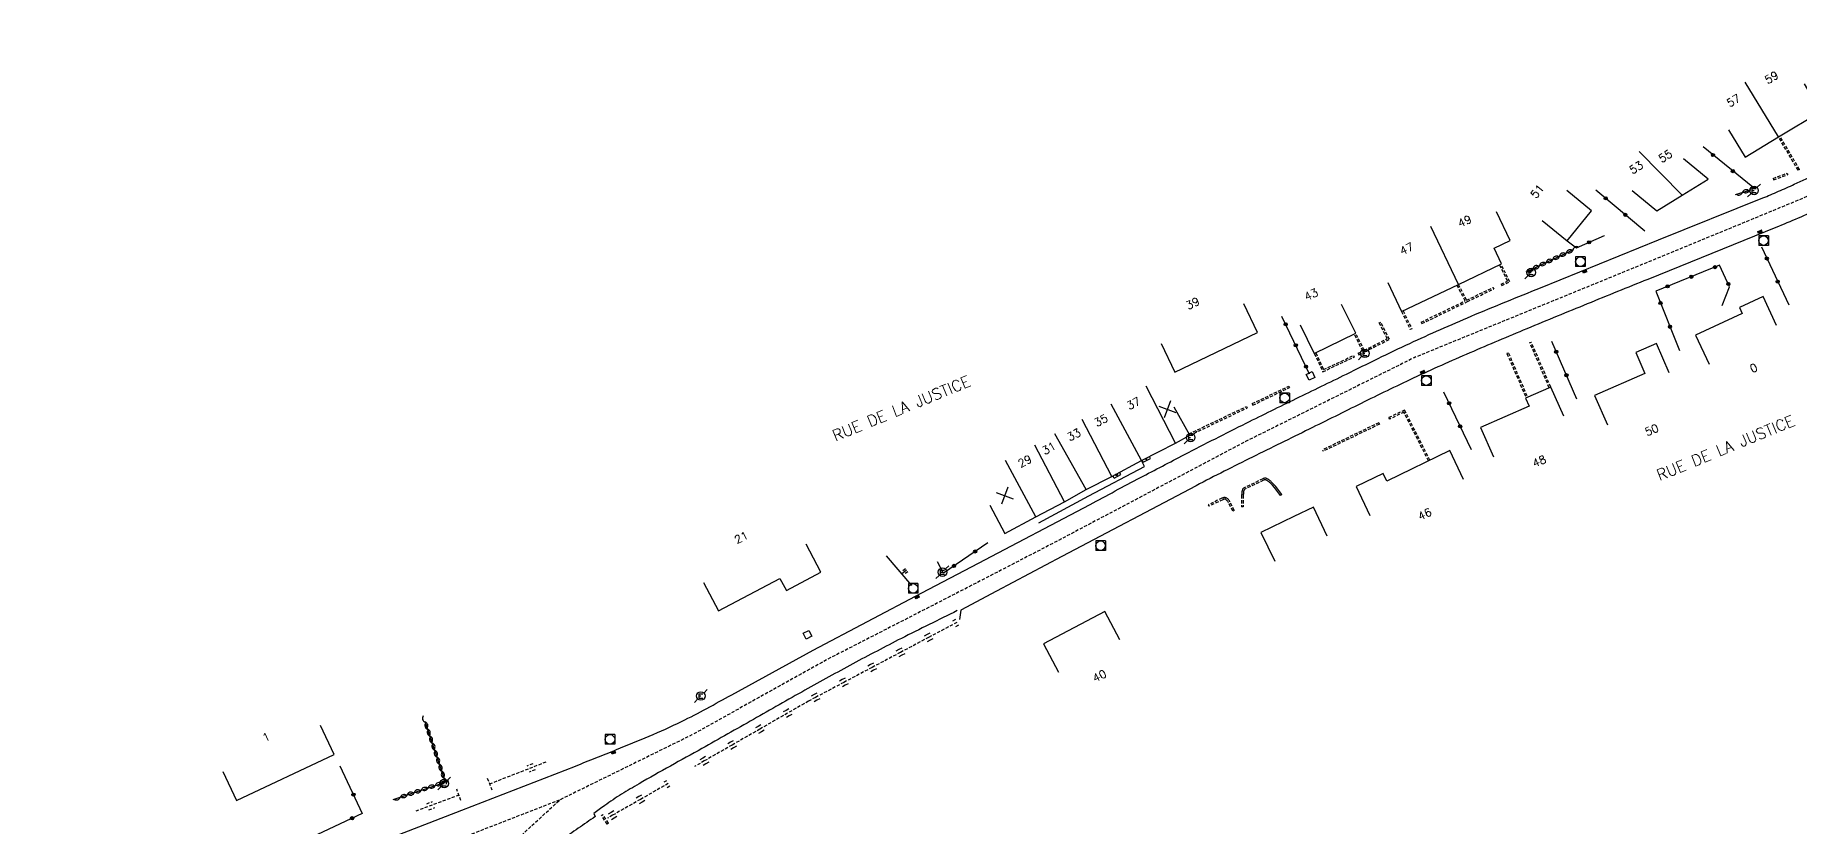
# Model space of a CAD drawing. Header units: millimetres. Extents: x 109000 to 110000, y 146999 to 148000.
# Drawn here: x 109297.2 to 109572.7, y 147578.2 to 147701.8 of the extents above; entities that cross this region are included whole.
import ezdxf
from ezdxf.enums import TextEntityAlignment as Align

# ---------------------------------------------------------------- set-up
doc = ezdxf.new("R2010")
doc.units = ezdxf.units.MM
doc.linetypes.add('DASHED', pattern=[0.75, 0.5, -0.25])
doc.layers.get('0').update_dxf_attribs({"linetype": 'CONTINUOUS'})
for name, color, linetype in [('W0001', 6, 'DASHED'), ('W0008', 7, 'CONTINUOUS'), ('W0100', 7, 'CONTINUOUS'), ('W0112', 1, 'DASHED'), ('W0211', 2, 'CONTINUOUS'), ('W0220', 5, 'DASHED'), ('W0310', 3, 'CONTINUOUS'), ('W0322', 7, 'CONTINUOUS'), ('W0400', 7, 'CONTINUOUS'), ('W0420', 7, 'CONTINUOUS'), ('W0471', 7, 'CONTINUOUS'), ('W0989', 7, 'CONTINUOUS'), ('W0991', 7, 'CONTINUOUS'), ('W1102', 7, 'CONTINUOUS')]:
    doc.layers.add(name, color=color, linetype=linetype)
doc.styles.get("Standard").update_dxf_attribs({"font": 'romans.shx', "width": 0.85})

# ---------------------------------------------------------------- blocks, each defined once
blk = doc.blocks.new('T471')
for p, q in [((-0.333334, 0.333334), (-0.333334, -0.333334)), ((-0.333334, 0.333334), (0.333334, 0.333334)), ((-0.333334, 0), (0, 0)), ((0.500001, 0.500001), (1.000002, 1.000002)), ((-0.500001, -0.500001), (-1.000002, -1.000002)), ((-0.333334, -0.333334), (0.333334, -0.333334))]:
    blk.add_line(p, q)
blk.add_ellipse((0, 0), major_axis=(0.471405, 0.471405), ratio=1, start_param=5.4977871438, end_param=11.780972451)
blk = doc.blocks.new('T400')
for p, q in [((-0.15, 0.3), (0.15, 0.3)), ((-0.15, -0.25), (-0.15, 0.3)), ((-0.15, 0.15), (0.15, 0.15)), ((-0.15, 0), (0.15, 0)), ((0.15, 0.3), (0.15, -0.25)), ((-0.15, -0.15), (0.15, -0.15)), ((-0.15, -0.25), (-0.15, -0.3)), ((-0.15, -0.3), (0.15, -0.3)), ((0.15, -0.3), (0.15, -0.25))]:
    blk.add_line(p, q)
blk = doc.blocks.new('T420')
for p, q in [((0.75, 0.75), (-0.75, 0.75)), ((-0.75, 0.75), (-0.75, -0.75)), ((0.75, 0.75), (0.75, -0.75)), ((0.75, -0.75), (-0.75, -0.75))]:
    blk.add_line(p, q)
blk.add_ellipse((0, 0), major_axis=(-0.53, 0.53), ratio=1, start_param=3.926991, end_param=10.210176)
blk = doc.blocks.new('t112o')
at = {"color": 0, "linetype": 'Continuous'}
for p, q in [((-0.5, 0.5), (0.5, 0.5)), ((-0.5, -0.5), (-0.5, 0.5)), ((0.5, 0.5), (0.5, -0.5)), ((0.5, -0.5), (-0.5, -0.5))]:
    blk.add_line(p, q, dxfattribs=at)
blk = doc.blocks.new('t211o')
at = {"color": 0, "linetype": 'Continuous'}
for p, q in [((-0.29, 0.5), (-0.29, 0)), ((0, 1), (0, 0)), ((0.29, 0.5), (0.29, 0))]:
    blk.add_line(p, q, dxfattribs=at)
blk = doc.blocks.new('t322o')
at = {"color": 0, "linetype": 'Continuous'}
for radius in [0.25, 0.15]:
    blk.add_circle((0, 0), radius, dxfattribs=at)
blk = doc.blocks.new('t310o')
at = {"color": 0, "linetype": 'Continuous'}
for centre, start, end in [((-0.5, 0.38), 216.8699, 323.1304), ((0.5, -0.37), 36.8699, 143.1303)]:
    blk.add_arc(centre, 0.625, start, end, dxfattribs=at)
blk = doc.blocks.new('t991o')
at = {"color": 0, "linetype": 'Continuous'}
for p, q in [((-1, 1), (1, -1)), ((-1, -1), (1, 1))]:
    blk.add_line(p, q, dxfattribs=at)

msp = doc.modelspace()

# ---------------------------------------------------------------- linework, layer by layer
at = {"layer": 'W0001', "flags": 128}
msp.add_lwpolyline([(109939.29, 147943.95), (109930.72, 147934.69), (109922.32, 147925.4), (109913.15, 147915.7), (109902.15, 147904.43), (109895.92, 147898.63), (109877.99, 147882.17), (109864.36, 147869.77), (109846.23, 147853.48), (109840, 147848.08), (109824.44, 147835.25), (109815.01, 147828.58), (109793.08, 147814.75), (109779.11, 147806.35), (109751.85, 147790.19), (109734.19, 147779.96), (109717.39, 147770.03), (109705.33, 147763.13), (109685.5, 147751.1), (109675.19, 147745.04), (109650.68, 147729.8), (109621.88, 147709.08), (109596.12, 147689.75), (109588.79, 147684.51), (109583.12, 147680.98), (109573.33, 147676.38), (109552.66, 147667.85), (109512.47, 147651.42), (109486.14, 147638.32), (109456.52, 147622.66), (109441.72, 147615), (109421.29, 147604.53), (109399.68, 147592.5), (109379.04, 147582.34), (109379.04, 147582.34), (109379.04, 147582.34)], dxfattribs=at)
at = {"layer": 'W0001'}
msp.add_lwpolyline([(109329.52, 147536.65), (109379.04, 147582.34), (109337.56, 147566.23), (109333.58, 147564.5), (109327.95, 147561.78), (109322.21, 147557.97), (109318.55, 147555.03), (109314.65, 147551.31), (109310.23, 147546.06), (109307.35, 147541.78), (109304.94, 147537.59), (109301.8, 147531.29), (109298.88, 147524.69), (109297.16, 147518.73)], dxfattribs=at)
at = {"layer": 'W0008', "flags": 128}
for points in [[(109575.9, 147674.75, -0.0051), (109572.45, 147673.22, -0.0058), (109568.96, 147671.76), (109548.96, 147663.67, 0.0007), (109539.52, 147659.83, 0.0017), (109530.1, 147655.96, 0.0037), (109521.18, 147652.18, 0.0071), (109512.34, 147648.22, 0.0055), (109504.2, 147644.28, -0.000016), (109496.09, 147640.26, 0.0001), (109487.24, 147635.9, 0.0064), (109478.44, 147631.43), (109457.46, 147620.39), (109447.29, 147614.97), (109441.7, 147612.02), (109441.51, 147610.54), (109441.51, 147610.54)], [(109349.67, 147575.29), (109363.75, 147580.73), (109381.5, 147587.65, 0.0022), (109384.71, 147588.92, 0.0009), (109387.91, 147590.21, 0.0047), (109393.04, 147592.32, 0.0133), (109398.08, 147594.61, 0.0098), (109402.02, 147596.65, 0.0014), (109405.92, 147598.78), (109418.65, 147605.74), (109435.59, 147614.7), (109444.44, 147619.35), (109461.87, 147628.52, 0.0012), (109465.8, 147630.61, -0.0006), (109469.74, 147632.7, -0.0013), (109473.18, 147634.51, -0.0011), (109476.63, 147636.31, -0.0017), (109481.45, 147638.78, -0.002), (109486.28, 147641.22, -0.0022), (109494.09, 147645.06, 0.0005), (109501.91, 147648.87, -0.0006), (109506.85, 147651.3, -0.0041), (109511.81, 147653.67, -0.0052), (109516.6, 147655.84, -0.0044), (109521.42, 147657.93, -0.003), (109526.82, 147660.16, -0.000065), (109532.24, 147662.35), (109550.66, 147669.84), (109566.92, 147676.38, 0.0075), (109569.4, 147677.42, 0.003), (109571.86, 147678.52, 0.0036), (109575.53, 147680.2, 0.0086)], [(109441.14, 147611.92, 0.0009), (109436.77, 147609.76, 0.0028), (109432.41, 147607.58, 0.0058), (109424.84, 147603.61, 0.0041), (109417.36, 147599.49, 0.0016), (109409.31, 147594.94, -0.002), (109401.27, 147590.39, -0.000074), (109396.35, 147587.65, 0.0045), (109391.44, 147584.87, 0.0079), (109388.72, 147583.24, 0.0161), (109386.09, 147581.49, 0.0051), (109385.22, 147580.85, 0.0017), (109384.37, 147580.21), (109384.6, 147579.76, 0.0007), (109381.95, 147577.92, 0.002), (109379.3, 147576.07, 0.0037), (109376.11, 147573.78, 0.0044), (109372.96, 147571.44, 0.0086), (109366.33, 147566.23, 0.0055), (109359.85, 147560.84, 0.003), (109353.98, 147555.78, 0.0017), (109348.15, 147550.67), (109338.38, 147542.05), (109338.09, 147542.34)]]:
    msp.add_lwpolyline(points, format="xyb", dxfattribs=at)
msp.add_lwpolyline([(109453.87, 147625.66), (109461.69, 147629.87), (109470.38, 147634.43), (109469.9, 147635.36), (109469.9, 147635.36)], dxfattribs=at)
at = {"layer": 'W0100'}
for p, q in [((109470.19, 147635.09), (109470.02, 147635.43)), ((109470.19, 147635.09), (109471.34, 147635.69)), ((109470.6, 147635.72), (109470.52, 147635.53)), ((109470.77, 147635.39), (109470.6, 147635.72)), ((109470.6, 147635.72), (109470.8, 147635.67)), ((109471.34, 147635.69), (109471.17, 147636.02)), ((109465.62, 147632.63), (109465.43, 147632.98)), ((109465.62, 147632.63), (109466.68, 147633.2)), ((109465.96, 147633.27), (109465.9, 147633)), ((109466.15, 147632.91), (109465.96, 147633.27)), ((109465.96, 147633.27), (109466.22, 147633.17)), ((109466.68, 147633.2), (109466.49, 147633.55))]:
    msp.add_line(p, q, dxfattribs=at)
at = {"layer": 'W0100', "flags": 128}
for points in [[(109561.57, 147687.03), (109564.18, 147682.76), (109569.39, 147685.93), (109576, 147689.91), (109573.43, 147694.2), (109573.43, 147694.2)], [(109546.52, 147677.55), (109550.38, 147674.38), (109554.34, 147676.8), (109558.42, 147679.34), (109554.55, 147682.51), (109554.55, 147682.51)], [(109532.5, 147672.86), (109536.37, 147669.69), (109540.21, 147674.38), (109536.33, 147677.55), (109536.33, 147677.55)], [(109508.38, 147663.18), (109510.52, 147658.66), (109519.4, 147662.88), (109526.13, 147666.08), (109524.97, 147668.52), (109527.51, 147669.72), (109525.36, 147674.24), (109525.36, 147674.24)], [(109472.97, 147653.67), (109475.13, 147649.16), (109488.04, 147655.37), (109485.87, 147659.87), (109485.87, 147659.87)], [(109494.71, 147656.58), (109496.9, 147652.09), (109503.36, 147655.24), (109501.17, 147659.73), (109501.17, 147659.73)], [(109569.1, 147656.45), (109566.98, 147660.98), (109563.32, 147659.26), (109563.73, 147658.36), (109556.43, 147654.96), (109558.55, 147650.43), (109558.55, 147650.43)], [(109552.33, 147649.08), (109550.35, 147653.67), (109547.11, 147652.26), (109548.54, 147648.96), (109540.65, 147645.54), (109542.67, 147640.96), (109542.67, 147640.96)], [(109535.86, 147642.29), (109533.82, 147646.85), (109529.89, 147645.11), (109530.44, 147643.85), (109522.86, 147640.54), (109524.86, 147635.96), (109524.86, 147635.96)], [(109446.23, 147628.41), (109448.58, 147623.99), (109453.39, 147626.56), (109457.89, 147628.92), (109461.28, 147630.82), (109465.28, 147632.9), (109469.9, 147635.36), (109475.2, 147638.08), (109477.44, 147639.31), (109475.03, 147643.69), (109475.03, 147643.69)], [(109520.21, 147632.41), (109518.06, 147636.92), (109508.21, 147632.17), (109507.66, 147633.33), (109503.42, 147631.3), (109505.58, 147626.79), (109505.58, 147626.79)], [(109498.93, 147623.58), (109496.76, 147628.09), (109493.71, 147626.62), (109488.54, 147624.14), (109490.71, 147619.63), (109490.71, 147619.63)], [(109401.52, 147616.33), (109403.85, 147611.9), (109413.45, 147616.94), (109414.45, 147615.05), (109419.86, 147617.91), (109417.53, 147622.33), (109417.53, 147622.33)], [(109466.53, 147607.35), (109464.2, 147611.78), (109454.61, 147606.74), (109456.93, 147602.31), (109456.93, 147602.31)]]:
    msp.add_lwpolyline(points, dxfattribs=at)
at = {"layer": 'W0100'}
msp.add_lwpolyline([(109326.45, 147586.78), (109328.58, 147582.26), (109343.83, 147589.45), (109341.7, 147593.97)], dxfattribs=at)
at = {"layer": 'W0112'}
for p, q in [((109572.45, 147680.7), (109569.38, 147685.93)), ((109572.67, 147680.83), (109569.6, 147686.06)), ((109572.67, 147680.83), (109572.45, 147680.7)), ((109568.54, 147679.44), (109570.77, 147680.27)), ((109568.54, 147679.44), (109568.63, 147679.21)), ((109568.63, 147679.21), (109570.85, 147680.03)), ((109570.77, 147680.27), (109570.85, 147680.03)), ((109527.09, 147663.4), (109525.83, 147665.94)), ((109527.42, 147663.28), (109526.06, 147666.04)), ((109520.47, 147660.31), (109519.17, 147662.77)), ((109520.69, 147660.42), (109519.4, 147662.88)), ((109520.69, 147660.42), (109524.8, 147662.38)), ((109520.81, 147660.2), (109524.91, 147662.16)), ((109524.8, 147662.38), (109524.91, 147662.16)), ((109526.06, 147662.92), (109527.09, 147663.4)), ((109526.06, 147662.92), (109526.17, 147662.69)), ((109526.17, 147662.69), (109527.42, 147663.28)), ((109510.75, 147658.77), (109512.11, 147655.96)), ((109513.58, 147656.98), (109520.47, 147660.31)), ((109513.69, 147656.75), (109520.81, 147660.2)), ((109507.05, 147656.87), (109507.28, 147656.98)), ((109508.29, 147654.41), (109507.05, 147656.87)), ((109508.62, 147654.3), (109507.28, 147656.98)), ((109510.52, 147658.66), (109511.88, 147655.85)), ((109512.11, 147655.96), (109511.88, 147655.85)), ((109513.58, 147656.98), (109513.69, 147656.75)), ((109504.47, 147652.47), (109503.14, 147655.13)), ((109504.7, 147652.57), (109503.36, 147655.24)), ((109504.7, 147652.57), (109508.29, 147654.41)), ((109504.81, 147652.35), (109508.62, 147654.3)), ((109530.55, 147653.78), (109530.78, 147653.88)), ((109533.59, 147646.75), (109530.55, 147653.78)), ((109533.82, 147646.85), (109530.78, 147653.88)), ((109496.9, 147652.09), (109498.23, 147649.24)), ((109497.12, 147652.2), (109498.35, 147649.58)), ((109498.23, 147649.24), (109503.1, 147651.53)), ((109498.35, 147649.58), (109503, 147651.76)), ((109503, 147651.76), (109503.1, 147651.53)), ((109503.74, 147652.13), (109504.47, 147652.47)), ((109503.74, 147652.13), (109503.85, 147651.9)), ((109503.85, 147651.9), (109504.81, 147652.35)), ((109527.22, 147652.16), (109526.99, 147652.07)), ((109526.99, 147652.07), (109529.98, 147645.14)), ((109527.22, 147652.16), (109530.2, 147645.24)), ((109487.2, 147644.26), (109492.92, 147647)), ((109487.31, 147644.03), (109493.03, 147646.77)), ((109492.92, 147647), (109493.03, 147646.77)), ((109477.32, 147639.53), (109486.3, 147643.81)), ((109477.44, 147639.31), (109486.41, 147643.58)), ((109486.3, 147643.81), (109486.41, 147643.58)), ((109487.2, 147644.26), (109487.31, 147644.03)), ((109511, 147643.25), (109508.56, 147642.07)), ((109510.89, 147642.92), (109508.67, 147641.85)), ((109514.73, 147635.31), (109510.89, 147642.92)), ((109514.95, 147635.42), (109511, 147643.25)), ((109506.95, 147641.27), (109498.18, 147637.04)), ((109507.06, 147641.04), (109498.29, 147636.82)), ((109506.95, 147641.27), (109507.06, 147641.04)), ((109508.67, 147641.85), (109508.56, 147642.07)), ((109498.18, 147637.04), (109498.29, 147636.82)), ((109488.84, 147632.5), (109485.93, 147631.11)), ((109488.94, 147632.28), (109486.04, 147630.89)), ((109488.93, 147632.54), (109488.84, 147632.5)), ((109489.03, 147632.58), (109488.93, 147632.54)), ((109489.02, 147632.31), (109488.94, 147632.28)), ((109489.09, 147632.33), (109489.02, 147632.31)), ((109489.14, 147632.6), (109489.03, 147632.58)), ((109489.17, 147632.35), (109489.09, 147632.33)), ((109489.24, 147632.6), (109489.14, 147632.6)), ((109489.24, 147632.35), (109489.17, 147632.35)), ((109489.34, 147632.59), (109489.24, 147632.6)), ((109489.3, 147632.35), (109489.24, 147632.35)), ((109489.35, 147632.34), (109489.3, 147632.35)), ((109489.42, 147632.58), (109489.34, 147632.59)), ((109489.4, 147632.32), (109489.35, 147632.34)), ((109489.45, 147632.29), (109489.4, 147632.32)), ((109489.49, 147632.55), (109489.42, 147632.58)), ((109489.5, 147632.26), (109489.45, 147632.29)), ((109489.56, 147632.52), (109489.49, 147632.55)), ((109489.56, 147632.23), (109489.5, 147632.26)), ((109489.63, 147632.48), (109489.56, 147632.52)), ((109489.65, 147632.16), (109489.56, 147632.23)), ((109489.7, 147632.44), (109489.63, 147632.48)), ((109489.74, 147632.1), (109489.65, 147632.16)), ((109489.8, 147632.37), (109489.7, 147632.44)), ((109489.83, 147632.02), (109489.74, 147632.1)), ((109489.9, 147632.29), (109489.8, 147632.37)), ((109489.92, 147631.95), (109489.83, 147632.02)), ((109489.99, 147632.21), (109489.9, 147632.29)), ((109490, 147631.86), (109489.92, 147631.95)), ((109490.09, 147632.13), (109489.99, 147632.21)), ((109490.35, 147631.51), (109490, 147631.86)), ((109490.18, 147632.04), (109490.09, 147632.13)), ((109490.53, 147631.68), (109490.18, 147632.04)), ((109490.68, 147631.14), (109490.35, 147631.51)), ((109490.87, 147631.3), (109490.53, 147631.68)), ((109490.99, 147630.74), (109490.68, 147631.14)), ((109491.19, 147630.9), (109490.87, 147631.3)), ((109482.48, 147629.47), (109480.34, 147628.47)), ((109480.34, 147628.47), (109480.45, 147628.24)), ((109482.59, 147629.25), (109480.45, 147628.24)), ((109482.55, 147629.51), (109482.48, 147629.47)), ((109482.63, 147629.53), (109482.55, 147629.51)), ((109482.65, 147629.27), (109482.59, 147629.25)), ((109482.7, 147629.56), (109482.63, 147629.53)), ((109482.71, 147629.3), (109482.65, 147629.27)), ((109482.78, 147629.57), (109482.7, 147629.56)), ((109482.76, 147629.31), (109482.71, 147629.3)), ((109482.82, 147629.33), (109482.76, 147629.31)), ((109482.86, 147629.58), (109482.78, 147629.57)), ((109482.87, 147629.33), (109482.82, 147629.33)), ((109482.92, 147629.58), (109482.86, 147629.58)), ((109482.91, 147629.33), (109482.87, 147629.33)), ((109482.94, 147629.33), (109482.91, 147629.33)), ((109482.98, 147629.57), (109482.92, 147629.58)), ((109482.98, 147629.32), (109482.94, 147629.33)), ((109483.04, 147629.56), (109482.98, 147629.57)), ((109483.02, 147629.31), (109482.98, 147629.32)), ((109483.05, 147629.3), (109483.02, 147629.31)), ((109483.09, 147629.55), (109483.04, 147629.56)), ((109483.1, 147629.27), (109483.05, 147629.3)), ((109483.15, 147629.53), (109483.09, 147629.55)), ((109483.15, 147629.24), (109483.1, 147629.27)), ((109483.23, 147629.49), (109483.15, 147629.53)), ((109483.2, 147629.2), (109483.15, 147629.24)), ((109483.25, 147629.15), (109483.2, 147629.2)), ((109483.3, 147629.44), (109483.23, 147629.49)), ((109483.3, 147629.1), (109483.25, 147629.15)), ((109483.37, 147629.38), (109483.3, 147629.44)), ((109483.35, 147629.04), (109483.3, 147629.1)), ((109483.39, 147628.98), (109483.35, 147629.04)), ((109483.43, 147629.32), (109483.37, 147629.38)), ((109483.43, 147628.92), (109483.39, 147628.98)), ((109483.49, 147629.26), (109483.43, 147629.32)), ((109483.47, 147628.86), (109483.43, 147628.92)), ((109483.5, 147628.79), (109483.47, 147628.86)), ((109483.54, 147629.19), (109483.49, 147629.26)), ((109484.17, 147627.47), (109483.5, 147628.79)), ((109483.59, 147629.12), (109483.54, 147629.19)), ((109483.64, 147629.05), (109483.59, 147629.12)), ((109483.69, 147628.98), (109483.64, 147629.05)), ((109483.73, 147628.9), (109483.69, 147628.98)), ((109484.4, 147627.58), (109483.73, 147628.9)), ((109485.55, 147629.92), (109485.53, 147628.12)), ((109485.56, 147630.08), (109485.55, 147630)), ((109485.55, 147630), (109485.55, 147629.92)), ((109485.57, 147630.16), (109485.56, 147630.08)), ((109485.58, 147630.24), (109485.57, 147630.16)), ((109485.59, 147630.32), (109485.58, 147630.24)), ((109485.6, 147630.46), (109485.59, 147630.39)), ((109485.59, 147630.39), (109485.59, 147630.32)), ((109485.61, 147630.59), (109485.6, 147630.52)), ((109485.6, 147630.52), (109485.6, 147630.46)), ((109485.63, 147630.66), (109485.61, 147630.59)), ((109485.66, 147630.77), (109485.63, 147630.66)), ((109485.7, 147630.88), (109485.66, 147630.77)), ((109485.76, 147630.97), (109485.7, 147630.88)), ((109485.84, 147631.05), (109485.76, 147630.97)), ((109485.8, 147629.92), (109485.78, 147628.12)), ((109485.81, 147630.06), (109485.8, 147629.99)), ((109485.8, 147629.99), (109485.8, 147629.92)), ((109485.82, 147630.14), (109485.81, 147630.06)), ((109485.83, 147630.22), (109485.82, 147630.14)), ((109485.84, 147630.37), (109485.83, 147630.3)), ((109485.83, 147630.3), (109485.83, 147630.22)), ((109485.93, 147631.11), (109485.84, 147631.05)), ((109485.85, 147630.44), (109485.84, 147630.37)), ((109485.86, 147630.55), (109485.85, 147630.5)), ((109485.85, 147630.5), (109485.85, 147630.44)), ((109485.87, 147630.61), (109485.86, 147630.55)), ((109485.89, 147630.69), (109485.87, 147630.61)), ((109485.92, 147630.76), (109485.89, 147630.69)), ((109485.96, 147630.82), (109485.92, 147630.76)), ((109486, 147630.86), (109485.96, 147630.82)), ((109486.04, 147630.89), (109486, 147630.86)), ((109491.3, 147630.34), (109490.99, 147630.74)), ((109491.5, 147630.49), (109491.19, 147630.9)), ((109491.6, 147629.93), (109491.3, 147630.34)), ((109491.81, 147630.08), (109491.5, 147630.49)), ((109491.81, 147630.08), (109491.6, 147629.93)), ((109484.4, 147627.58), (109484.17, 147627.47)), ((109485.78, 147628.12), (109485.53, 147628.12)), ((109385.8, 147580.03), (109385.59, 147579.9)), ((109386.46, 147578.56), (109385.59, 147579.9)), ((109386.67, 147578.7), (109385.8, 147580.03)), ((109386.67, 147578.7), (109386.46, 147578.56))]:
    msp.add_line(p, q, dxfattribs=at)
for points in [[(109367.74, 147585.76), (109368.47, 147583.94)], [(109363.62, 147582.25), (109362.98, 147584.06)]]:
    msp.add_lwpolyline(points, dxfattribs=at)
at = {"layer": 'W0211'}
msp.add_line((109430.04, 147620.46), (109434, 147615.84), dxfattribs=at)
at = {"layer": 'W0220'}
for p, q in [((109441.08, 147610.08), (109436.67, 147607.74)), ((109440.85, 147610.52), (109440.41, 147610.29)), ((109441.32, 147609.64), (109440.87, 147609.4)), ((109436.67, 147607.74), (109432.25, 147605.39)), ((109436.43, 147608.18), (109435.99, 147607.94)), ((109436.87, 147608.41), (109436.43, 147608.18)), ((109436.9, 147607.29), (109436.46, 147607.06)), ((109437.34, 147607.53), (109436.9, 147607.29)), ((109428.04, 147603.72), (109427.6, 147603.49)), ((109432.25, 147605.39), (109427.83, 147603.05)), ((109432.01, 147605.83), (109431.57, 147605.6)), ((109432.46, 147606.07), (109432.01, 147605.83)), ((109432.48, 147604.95), (109432.04, 147604.72)), ((109432.93, 147605.18), (109432.48, 147604.95)), ((109423.18, 147601.15), (109422.74, 147600.91)), ((109423.62, 147601.38), (109423.18, 147601.15)), ((109427.83, 147603.05), (109423.42, 147600.7)), ((109427.6, 147603.49), (109427.16, 147603.26)), ((109428.07, 147602.61), (109427.63, 147602.37)), ((109428.51, 147602.84), (109428.07, 147602.61)), ((109419, 147598.36), (109417.91, 147597.78)), ((109418.77, 147598.8), (109418.32, 147598.57)), ((109419.21, 147599.04), (109418.77, 147598.8)), ((109423.42, 147600.7), (109419, 147598.36)), ((109419.68, 147598.15), (109419.23, 147597.92)), ((109423.65, 147600.26), (109423.21, 147600.03)), ((109424.09, 147600.5), (109423.65, 147600.26)), ((109414.64, 147595.91), (109410.31, 147593.42)), ((109414.4, 147596.34), (109413.96, 147596.09)), ((109414.83, 147596.59), (109414.4, 147596.34)), ((109414.89, 147595.47), (109414.46, 147595.22)), ((109417.91, 147597.78), (109414.64, 147595.91)), ((109415.33, 147595.72), (109414.89, 147595.47)), ((109419.23, 147597.92), (109418.79, 147597.68)), ((109410.31, 147593.42), (109405.97, 147590.93)), ((109410.06, 147593.85), (109409.63, 147593.6)), ((109410.49, 147594.1), (109410.06, 147593.85)), ((109410.56, 147592.98), (109410.12, 147592.73)), ((109410.99, 147593.23), (109410.56, 147592.98)), ((109405.97, 147590.93), (109401.64, 147588.44)), ((109405.72, 147591.36), (109405.29, 147591.11)), ((109406.16, 147591.61), (109405.72, 147591.36)), ((109406.22, 147590.49), (109405.79, 147590.24)), ((109406.65, 147590.74), (109406.22, 147590.49)), ((109401.64, 147588.44), (109400.09, 147587.55)), ((109401.39, 147588.87), (109400.95, 147588.62)), ((109401.82, 147589.12), (109401.39, 147588.87)), ((109401.88, 147588), (109401.45, 147587.75)), ((109402.32, 147588.25), (109401.88, 147588)), ((109396, 147584.92), (109391.66, 147582.44)), ((109395.75, 147585.36), (109395.32, 147585.11)), ((109396.25, 147584.49), (109395.81, 147584.24)), ((109391.66, 147582.44), (109387.32, 147579.95)), ((109391.41, 147582.87), (109390.98, 147582.62)), ((109391.85, 147583.12), (109391.41, 147582.87)), ((109391.91, 147582), (109391.48, 147581.75)), ((109392.34, 147582.25), (109391.91, 147582)), ((109387.32, 147579.95), (109386.53, 147579.5)), ((109387.07, 147580.38), (109386.64, 147580.14)), ((109387.51, 147580.63), (109387.07, 147580.38)), ((109387.57, 147579.52), (109387.14, 147579.27)), ((109388, 147579.77), (109387.57, 147579.52))]:
    msp.add_line(p, q, dxfattribs=at)
for points in [[(109376.9, 147588.26), (109367.92, 147584.76)], [(109374.85, 147588), (109373.92, 147587.64)], [(109375.22, 147587.08), (109374.29, 147586.7)], [(109363.33, 147583.11), (109356.58, 147580.59)], [(109358.28, 147581.75), (109359.21, 147582.11)], [(109358.63, 147580.81), (109359.57, 147581.17)]]:
    msp.add_lwpolyline(points, dxfattribs=at)
at = {"layer": 'W0310'}
for p, q in [((109562.68, 147676.9), (109565.08, 147677.67)), ((109529.98, 147664.82), (109537.42, 147668.34))]:
    msp.add_line(p, q, dxfattribs=at)
at = {"layer": 'W0310', "flags": 128}
msp.add_lwpolyline([(109353.06, 147582.41), (109361.21, 147585.15), (109358.02, 147594.62), (109358.02, 147594.62)], dxfattribs=at)
at = {"layer": 'W0322'}
for p, q in [((109565.36, 147678.06), (109557.6, 147684.37)), ((109548.54, 147671.18), (109540.87, 147677.6)), ((109566.72, 147668.74), (109570.98, 147659.69)), ((109496.17, 147648.87), (109491.83, 147657.88)), ((109533.96, 147654.02), (109537.86, 147645.02)), ((109517.09, 147646.11), (109521.4, 147637.09))]:
    msp.add_line(p, q, dxfattribs=at)
at = {"layer": 'W0322', "flags": 128}
for points in [[(109536.37, 147669.69), (109537.87, 147668.58), (109542.21, 147670.53), (109542.21, 147670.53)], [(109560.58, 147659.59), (109561.76, 147662.51), (109560.2, 147665.86), (109550.21, 147661.82), (109553.95, 147652.55), (109553.95, 147652.55)], [(109445.91, 147622.51), (109438.98, 147617.78), (109438.05, 147619.55), (109438.05, 147619.55)]]:
    msp.add_lwpolyline(points, dxfattribs=at)
at = {"layer": 'W0322'}
msp.add_lwpolyline([(109344.71, 147587.7), (109348.22, 147580.25), (109302.61, 147558.78)], dxfattribs=at)
at = {"layer": 'W1102'}
for p, q in [((109569.39, 147685.93), (109564.19, 147694.47)), ((109554.34, 147676.8), (109547.64, 147683.66)), ((109519.4, 147662.88), (109515.11, 147671.91)), ((109475.2, 147638.08), (109470.64, 147646.98)), ((109469.9, 147635.36), (109465.2, 147644.19)), ((109461.28, 147630.82), (109456.4, 147639.55)), ((109465.28, 147632.9), (109460.66, 147641.77)), ((109457.89, 147628.92), (109453.24, 147637.78)), ((109453.39, 147626.56), (109448.69, 147635.38))]:
    msp.add_line(p, q, dxfattribs=at)

# ---------------------------------------------------------------- block references
at = {"layer": 'W0112'}
for p, rotation in [((109496.31, 147648.59), 25.48466220274069), ((109417.75, 147608.16), 27.07052211971258)]:
    msp.add_blockref('t112o', p, dxfattribs=dict(at, rotation=rotation))
at = {"layer": 'W0211', "rotation": 127.4053688966116}
msp.add_blockref('t211o', (109433.22, 147618.29), dxfattribs=at)
at = {"layer": 'W0310'}
for p, rotation in [((109564.88, 147677.6), 17.62102480027628), ((109563.78, 147677.25), 17.62102480027628), ((109533.11, 147666.3), 25.30447793932132), ((109534.15, 147666.8), 25.30447793932132), ((109535.2, 147667.29), 25.30447793932132), ((109536.24, 147667.78), 25.30447793932132), ((109537.29, 147668.28), 25.30447793932132), ((109531.02, 147665.32), 25.30447793932132), ((109532.06, 147665.81), 25.30447793932132), ((109358.05, 147594.52), 108.5987396434042), ((109358.42, 147593.42), 108.5987396434042), ((109358.79, 147592.33), 108.5987396434042), ((109359.16, 147591.23), 108.5987396434042), ((109359.53, 147590.14), 108.5987396434042), ((109359.89, 147589.04), 108.5987396434042), ((109360.26, 147587.95), 108.5987396434042), ((109360.63, 147586.85), 108.5987396434042), ((109357.44, 147583.88), 18.59878374420598), ((109358.53, 147584.25), 18.59878374420598), ((109359.63, 147584.62), 18.59878374420598), ((109360.72, 147584.98), 18.59878374420598), ((109361, 147585.76), 108.5987396434042), ((109354.16, 147582.77), 18.59878374420598), ((109355.25, 147583.14), 18.59878374420598), ((109356.35, 147583.51), 18.59878374420598)]:
    msp.add_blockref('t310o', p, dxfattribs=dict(at, rotation=rotation))
at = {"layer": 'W0322'}
for p, rotation in [((109559.16, 147683.1), 140.8836570539222), ((109562.26, 147680.58), 140.8836570539222), ((109542.4, 147676.32), 140.0774197092407), ((109545.47, 147673.75), 140.0774197092407), ((109539.82, 147669.46), 24.24665013600891), ((109567.57, 147666.93), 295.1676702219569), ((109555.77, 147664.07), 201.9951116546025), ((109559.48, 147665.57), 201.9951116546025), ((109552.06, 147662.57), 201.9951116546025), ((109561.56, 147662.94), 115.0082726675937), ((109569.27, 147663.31), 295.1676702219569), ((109550.96, 147659.97), 291.9953698827769), ((109492.43, 147656.64), 34.36747317006466), ((109552.45, 147656.26), 291.9953698827769), ((109494, 147653.37), 204.2747597163768), ((109534.68, 147652.36), 293.4608328042502), ((109495.61, 147650.02), 172.3248751499815), ((109536.27, 147648.69), 293.4608328042502), ((109517.95, 147644.31), 295.5387728051901), ((109519.67, 147640.7), 295.5387728051901), ((109443.94, 147621.16), 214.2745124785502), ((109440.63, 147618.91), 214.2745124785502), ((109346.84, 147583.18), 295.2527837240848), ((109346.63, 147579.5), 205.2067799772271)]:
    msp.add_blockref('t322o', p, dxfattribs=dict(at, rotation=rotation))
at = {"layer": 'W0400'}
for p, rotation in [((109566.5, 147671.1), 112.2297), ((109539.15, 147664.89), 112.2297), ((109513.81, 147649.18), 112.2297), ((109434.91, 147614.02), 118.3030998841984), ((109387.47, 147589.74), 114.2238020381797)]:
    msp.add_blockref('T400', p, dxfattribs=dict(at, rotation=rotation))
at = {"layer": 'W0420'}
for p in [(109567.06, 147669.73), (109538.46, 147666.42), (109514.39, 147647.86), (109492.26, 147645.15), (109463.52, 147622.06), (109434.25, 147615.39), (109386.9, 147591.81)]:
    msp.add_blockref('T420', p, dxfattribs=at)
at = {"layer": 'W0471'}
for p in [(109565.57, 147677.55), (109530.76, 147664.74), (109504.79, 147652.11), (109477.59, 147638.98), (109438.82, 147617.93), (109401.09, 147598.59), (109361, 147584.91)]:
    msp.add_blockref('T471', p, dxfattribs=at)
at = {"layer": 'W0991'}
for p, rotation in [((109473.95, 147643.36), 294.6934383879963), ((109448.55, 147629.88), 295.3564907189311)]:
    msp.add_blockref('t991o', p, dxfattribs=dict(at, rotation=rotation))

# ---------------------------------------------------------------- texts
at = {"layer": 'W0989'}
for p in [(109432.42, 147643.52), (109561.13, 147637.35)]:
    msp.add_text('RUE DE LA JUSTICE', height=1.75, rotation=22.3462, dxfattribs=at).set_placement(p, align=Align.MIDDLE)
at = {"layer": 'W0991'}
for s, rotation, p in [('59', 31.029, (109568.32, 147695.21)), ('57', 31.3564, (109562.36, 147691.6)), ('55', 31.9113, (109551.73, 147682.92)), ('53', 31.3854, (109547.17, 147681.14)), ('51', 50.7551, (109531.71, 147677.42)), ('49', 25.4326, (109520.38, 147672.75)), ('47', 25.4038, (109511.31, 147668.45)), ('43', 25.973, (109496.41, 147661.3)), ('39', 25.6761, (109477.9, 147659.92)), ('0', 25.0421, (109565.51, 147649.82)), ('37', 27.1511, (109468.67, 147644.29)), ('35', 28.0432, (109463.59, 147641.64)), ('33', 27.5194, (109459.35, 147639.4)), ('50', 23.4431, (109549.59, 147640.15)), ('31', 29.2322, (109455.44, 147637.29)), ('29', 27.7187, (109451.69, 147635.27)), ('48', 23.5761, (109532.03, 147635.27)), ('46', 25.5383, (109514.14, 147627)), ('21', 27.7023, (109407.41, 147623.37)), ('40', 27.705, (109463.36, 147601.73)), ('1', 27, (109333.22, 147592.19))]:
    msp.add_text(s, height=1.25, rotation=rotation, dxfattribs=at).set_placement(p, align=Align.MIDDLE)

doc.saveas('drawing.dxf')
